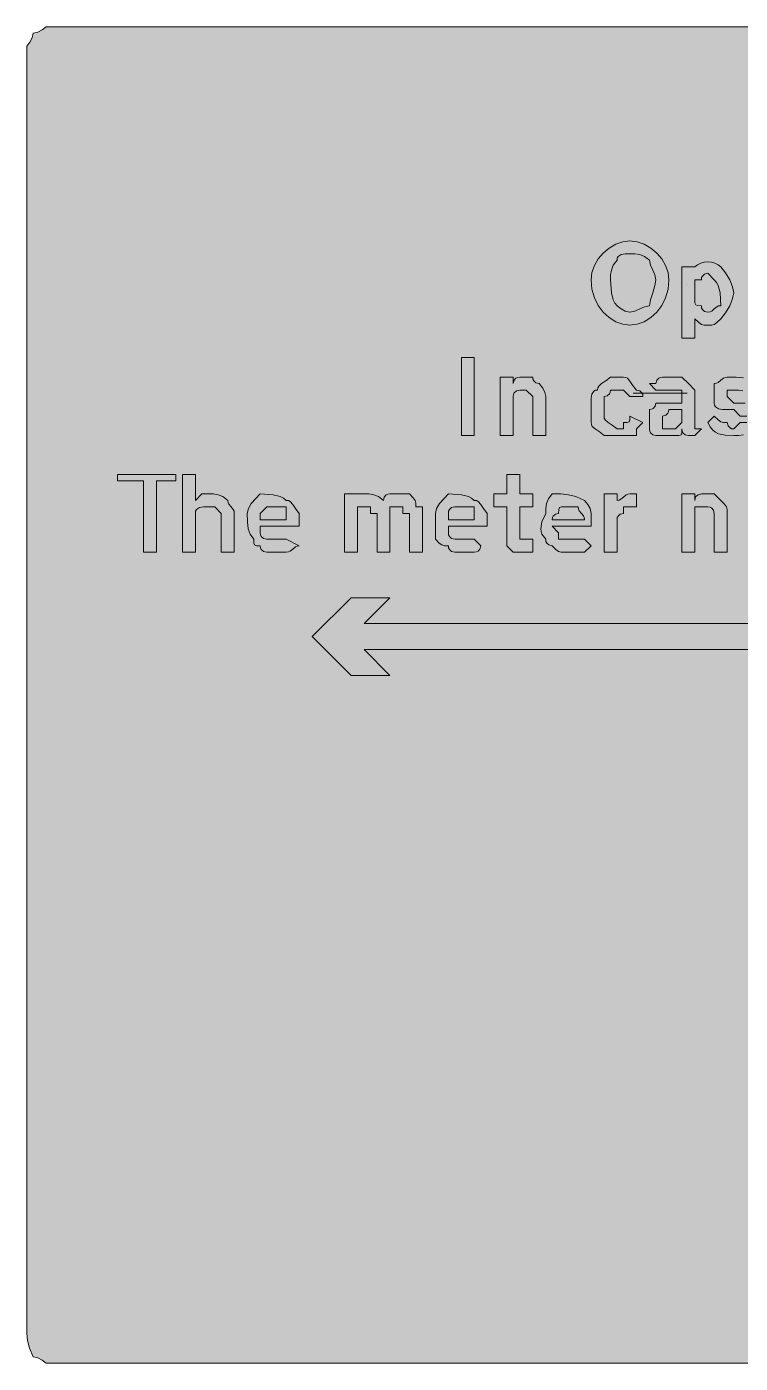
# Model space of a CAD drawing. Header units: metres. Extents: x 10 to 558, y 12 to 259.
# Drawn here: x 9.8 to 141.8, y 12 to 259.2 of the extents above; entities that cross this region are included whole.
import ezdxf

# ---------------------------------------------------------------- set-up
doc = ezdxf.new("R2010")
doc.units = ezdxf.units.M
for name, color, linetype, true_color in [('FILL_BLUE_0000FF', 7, 'Continuous', 0x0000ff), ('FILL_WHITE_FFFFFF', 7, 'Continuous', 0xffffff), ('STROKE_WHITE_FFFFFF', 7, 'Continuous', 0xffffff)]:
    doc.layers.add(name, color=color, linetype=linetype, true_color=true_color)

msp = doc.modelspace()

# ---------------------------------------------------------------- hatches: boundary and pattern name
at = {"layer": 'FILL_BLUE_0000FF', "true_color": 0x0000ff}
h = msp.add_hatch(color=7, dxfattribs=at)
h.dxf.hatch_style = 1
h.paths.add_polyline_path([(552.54, 259.18), (553.8, 259.05), (554.83, 258.69), (555.75, 258), (557.14, 256.39), (557.56, 255.68), (557.85, 255), (558.11, 253.61), (558.15, 252), (558.15, 19.2), (558.15, 15.6), (557.75, 15.55), (557.44, 15.39), (556.95, 14.85), (556.46, 14.08), (555.75, 13.2), (554.83, 12.51), (553.8, 12.15), (552.54, 12.02), (550.95, 12), (16.95, 12), (13.35, 12), (12.6, 12.6), (11.83, 13.01), (10.95, 13.2), (10.26, 14.81), (9.9, 16.2), (9.77, 17.59), (9.75, 19.2), (9.75, 252), (9.75, 255.6), (10.35, 256.35), (10.76, 257.12), (10.95, 258), (11.83, 258.19), (12.6, 258.6), (13.35, 259.2), (16.95, 259.2), (550.95, 259.2), (552.54, 259.18)])
at = {"layer": 'FILL_WHITE_FFFFFF', "true_color": 0xffffff}
h = msp.add_hatch(color=7, dxfattribs=at)
h.dxf.hatch_style = 1
h.paths.add_polyline_path([(123.99, 218.98), (125.21, 218.27), (126.3, 217.35), (127.22, 216.26), (127.93, 215.04), (128.39, 213.74), (128.55, 212.4), (128.39, 210.66), (127.93, 209.06), (127.22, 207.63), (126.3, 206.4), (125.21, 205.39), (123.99, 204.64), (122.69, 204.16), (121.35, 204), (120.01, 204.16), (118.71, 204.64), (117.49, 205.39), (116.4, 206.4), (115.48, 207.63), (114.77, 209.06), (114.31, 210.66), (114.15, 212.4), (114.31, 213.74), (114.77, 215.04), (115.48, 216.26), (116.4, 217.35), (117.49, 218.27), (118.71, 218.98), (120.01, 219.44), (121.35, 219.6), (122.69, 219.44), (123.99, 218.98)])
h.paths.add_polyline_path([(119.7, 217.05), (119.16, 216.69), (119, 216.4), (118.95, 216), (118.26, 215.1), (117.9, 214.2), (117.77, 213.3), (117.75, 212.4), (117.9, 210), (118.26, 208.69), (118.55, 208.1), (118.95, 207.6), (119.7, 207), (120.47, 206.59), (121.35, 206.4), (122.25, 206.59), (123.15, 207), (124.05, 207.41), (124.95, 207.6), (125.14, 208.69), (125.55, 210), (125.96, 211.31), (126.15, 212.4), (125.96, 213.3), (125.55, 214.2), (125.14, 215.1), (124.95, 216), (124.05, 216.69), (123.15, 217.05), (122.25, 217.18), (121.35, 217.2), (120.47, 217.18), (119.7, 217.05)], flags=16)
h = msp.add_hatch(color=7, dxfattribs=at)
h.dxf.hatch_style = 1
h.paths.add_polyline_path([(134.44, 215.47), (135.08, 215.64), (135.75, 215.7), (136.42, 215.64), (137.06, 215.47), (137.65, 215.19), (138.15, 214.8), (139.03, 213.71), (139.8, 212.4), (140.34, 211.09), (140.55, 210), (140.34, 208.91), (139.8, 207.6), (139.03, 206.29), (138.15, 205.2), (137.44, 204.51), (136.95, 204.15), (136.46, 204.02), (135.75, 204), (135.04, 204.02), (134.55, 204.15), (134.06, 204.51), (133.35, 205.2), (133.35, 201.6), (130.95, 201.6), (130.95, 214.8), (133.35, 214.8), (133.85, 215.19), (134.44, 215.47)])
h.paths.add_polyline_path([(133.35, 208.8), (133.37, 208.11), (133.5, 207.75), (133.86, 207.62), (134.55, 207.6), (134.6, 207.2), (134.74, 206.91), (135.15, 206.55), (135.75, 206.4), (136.15, 206.45), (136.46, 206.59), (136.95, 207), (137.44, 207.41), (137.75, 207.55), (138.15, 207.6), (138, 210), (137.64, 211.31), (137.35, 211.9), (136.95, 212.4), (135.75, 213.6), (135.15, 213.45), (134.74, 213.09), (134.6, 212.8), (134.55, 212.4), (133.35, 212.4), (133.35, 211.2), (133.35, 208.8)], flags=16)
h = msp.add_hatch(color=7, dxfattribs=at)
h.dxf.hatch_style = 1
h.paths.add_polyline_path([(92.55, 198), (92.55, 183.6), (90.15, 183.6), (90.15, 198), (92.55, 198)])
h = msp.add_hatch(color=7, dxfattribs=at)
h.dxf.hatch_style = 1
h.paths.add_polyline_path([(100.35, 191.85), (99.94, 191.49), (99.8, 191.2), (99.75, 190.8), (99.75, 189.6), (99.75, 183.6), (97.35, 183.6), (97.35, 194.4), (99.75, 194.4), (99.75, 193.2), (99.9, 193.8), (100.26, 194.21), (100.55, 194.35), (100.95, 194.4), (103.35, 194.4), (103.4, 194), (103.54, 193.71), (103.95, 193.35), (104.55, 193.2), (105.24, 192.32), (105.6, 191.55), (105.75, 190.8), (105.75, 183.6), (103.35, 183.6), (103.35, 190.8), (102.15, 192), (100.95, 192), (100.35, 191.85)])
h = msp.add_hatch(color=7, dxfattribs=at)
h.dxf.hatch_style = 1
h.paths.add_polyline_path([(120.15, 184.8), (120.15, 186), (120.84, 186.02), (121.2, 186.15), (121.33, 186.51), (121.35, 187.2), (123.75, 186), (122.55, 184.8), (122.55, 183.6), (121.35, 183.6), (118.95, 183.6), (116.55, 183.6), (115.67, 184.31), (114.9, 184.8), (114.36, 185.29), (114.2, 185.6), (114.15, 186), (114.15, 189.6), (114.17, 190.48), (114.3, 191.25), (114.66, 191.79), (114.95, 191.95), (115.35, 192), (115.4, 192.4), (115.56, 192.71), (116.1, 193.2), (116.87, 193.69), (117.75, 194.4), (120.15, 194.4), (120.55, 194.35), (120.86, 194.19), (121.35, 193.65), (121.84, 192.88), (122.55, 192), (123.15, 191.85), (123.56, 191.49), (123.7, 191.2), (123.75, 190.8), (121.35, 190.8), (120.15, 192), (117.75, 192), (117.7, 191.6), (117.56, 191.31), (117.15, 190.95), (116.55, 190.8), (116.55, 187.2), (116.6, 186.8), (116.76, 186.49), (117.3, 186), (118.07, 185.51), (118.95, 184.8), (120.15, 184.8)])
h = msp.add_hatch(color=7, dxfattribs=at)
h.dxf.hatch_style = 1
h.paths.add_polyline_path([(126.3, 193.8), (126.66, 194.21), (126.95, 194.35), (127.35, 194.4), (128.55, 194.4), (130.95, 194.4), (132.15, 193.2), (133.35, 192), (133.35, 189.6), (133.35, 186), (133.35, 184.8), (134.55, 184.8), (133.35, 183.6), (132.15, 183.6), (131.55, 183.75), (131.14, 184.11), (131, 184.4), (130.95, 184.8), (130.93, 184.11), (130.8, 183.75), (130.44, 183.62), (129.75, 183.6), (128.55, 183.6), (126.15, 183.6), (125.55, 183.75), (125.14, 184.11), (125, 184.4), (124.95, 184.8), (124.95, 186), (124.95, 188.4), (125.35, 188.45), (125.64, 188.59), (126, 189), (126.15, 189.6), (128.55, 189.6), (129.75, 189.6), (130.95, 189.6), (130.95, 190.8), (130.95, 192), (129.75, 192), (128.55, 192), (127.35, 192), (126.15, 192), (124.95, 193.2), (126.15, 193.2), (126.3, 193.8)])
h.paths.add_polyline_path([(130.95, 186), (130.95, 188.4), (129.75, 188.4), (128.55, 188.4), (128.5, 188), (128.36, 187.71), (127.95, 187.35), (127.35, 187.2), (127.35, 186), (127.35, 184.8), (128.55, 184.8), (129.75, 184.8), (130.95, 186)], flags=16)
h = msp.add_hatch(color=7, dxfattribs=at)
h.dxf.hatch_style = 1
h.paths.add_polyline_path([(140.55, 189.6), (141.75, 189.6), (142.63, 189.58), (143.4, 189.45), (143.94, 189.09), (144.1, 188.8), (144.15, 188.4), (144.84, 187.69), (145.2, 187.2), (145.33, 186.71), (145.35, 186), (144.15, 184.8), (143.25, 184.11), (142.35, 183.75), (141.45, 183.62), (140.55, 183.6), (138.96, 183.64), (137.7, 183.9), (137.16, 184.19), (136.67, 184.61), (136.2, 185.21), (135.75, 186), (136.95, 187.2), (137.66, 186.51), (138.15, 186.15), (138.64, 186.02), (139.35, 186), (139.5, 185.4), (139.86, 184.99), (140.15, 184.85), (140.55, 184.8), (141.75, 186), (142.95, 186), (142.95, 187.2), (141.75, 187.2), (140.55, 188.4), (139.35, 188.4), (138.47, 188.42), (137.7, 188.55), (137.16, 188.91), (137, 189.2), (136.95, 189.6), (136.95, 190.8), (136.95, 193.2), (137.35, 193.25), (137.66, 193.39), (138.15, 193.8), (138.64, 194.21), (138.95, 194.35), (139.35, 194.4), (140.96, 194.38), (142.35, 194.25), (143.74, 193.89), (145.35, 193.2), (142.95, 190.8), (142.9, 191.2), (142.74, 191.49), (142.2, 191.85), (141.43, 191.98), (140.55, 192), (139.35, 192), (139.35, 190.8), (140.55, 189.6)])
h = msp.add_hatch(color=7, dxfattribs=at)
h.dxf.hatch_style = 1
h.paths.add_polyline_path([(37.35, 175.2), (33.75, 175.2), (33.75, 162), (31.35, 162), (31.35, 175.2), (26.55, 175.2), (26.55, 176.4), (37.35, 176.4), (37.35, 175.2)])
h = msp.add_hatch(color=7, dxfattribs=at)
h.dxf.hatch_style = 1
h.paths.add_polyline_path([(40.95, 176.4), (40.95, 171.6), (42.15, 172.8), (43.35, 172.8), (44.25, 172.78), (45.15, 172.65), (46.05, 172.29), (46.95, 171.6), (47, 171.2), (47.14, 170.89), (47.55, 170.4), (47.96, 169.91), (48.1, 169.6), (48.15, 169.2), (48.15, 162), (45.75, 162), (45.75, 169.2), (44.55, 170.4), (43.35, 170.4), (42.47, 170.38), (41.7, 170.25), (41.16, 169.89), (41, 169.6), (40.95, 169.2), (40.95, 162), (38.55, 162), (38.55, 176.4), (40.95, 176.4)])
h = msp.add_hatch(color=7, dxfattribs=at)
h.dxf.hatch_style = 1
h.paths.add_polyline_path([(102.15, 164.4), (103.35, 164.4), (103.35, 162), (99.75, 162), (98.55, 163.2), (98.55, 164.4), (98.55, 170.4), (96.15, 170.4), (96.15, 172.8), (98.55, 172.8), (98.55, 176.4), (100.95, 176.4), (100.95, 172.8), (103.35, 172.8), (103.35, 170.4), (100.95, 170.4), (100.95, 164.4), (102.15, 164.4)])
h = msp.add_hatch(color=7, dxfattribs=at)
h.dxf.hatch_style = 1
h.paths.add_polyline_path([(53.14, 162.51), (53, 162.8), (52.95, 163.2), (52.26, 163.22), (51.9, 163.35), (51.77, 163.71), (51.75, 164.4), (51.06, 165.32), (50.7, 166.35), (50.57, 167.61), (50.55, 169.2), (50.76, 170.1), (51.3, 171), (52.95, 172.8), (55.35, 172.65), (56.66, 172.29), (57.25, 172), (57.75, 171.6), (58.15, 171.55), (58.46, 171.39), (58.95, 170.85), (59.44, 170.08), (60.15, 169.2), (60.15, 166.8), (52.95, 166.8), (52.95, 165.6), (53, 165.2), (53.14, 164.91), (53.55, 164.55), (54.15, 164.4), (56.55, 164.4), (57.75, 164.4), (60.15, 163.2), (59.75, 163.15), (59.44, 163.01), (58.95, 162.6), (58.46, 162.19), (58.15, 162.05), (57.75, 162), (54.15, 162), (53.55, 162.15), (53.14, 162.51)])
h.paths.add_polyline_path([(57.75, 170.4), (56.55, 170.4), (54.15, 170.4), (52.95, 169.2), (52.95, 168), (57.75, 168), (57.75, 170.4)], flags=16)
h = msp.add_hatch(color=7, dxfattribs=at)
h.dxf.hatch_style = 1
h.paths.add_polyline_path([(73.05, 172.78), (73.95, 172.65), (74.85, 172.29), (75.75, 171.6), (75.9, 172.2), (76.26, 172.61), (76.55, 172.75), (76.95, 172.8), (78.15, 172.8), (80.55, 172.8), (81.24, 172.09), (81.6, 171.6), (81.73, 171.11), (81.75, 170.4), (82.95, 170.4), (82.95, 169.2), (82.95, 162), (80.55, 162), (80.55, 169.2), (79.35, 169.2), (79.35, 170.4), (78.15, 170.4), (76.95, 170.4), (76.95, 169.2), (76.95, 162), (74.55, 162), (74.55, 169.2), (73.35, 169.2), (73.35, 170.4), (72.15, 170.4), (70.95, 170.4), (70.95, 169.2), (70.95, 162), (68.55, 162), (68.55, 172.8), (70.95, 172.8), (72.15, 172.8), (73.05, 172.78)])
h = msp.add_hatch(color=7, dxfattribs=at)
h.dxf.hatch_style = 1
h.paths.add_polyline_path([(87.94, 162.51), (87.8, 162.8), (87.75, 163.2), (87.04, 163.22), (86.55, 163.35), (86.06, 163.71), (85.35, 164.4), (85.35, 169.2), (85.56, 170.1), (86.1, 171), (87.75, 172.8), (90.15, 172.65), (91.46, 172.29), (92.05, 172), (92.55, 171.6), (92.95, 171.55), (93.26, 171.39), (93.75, 170.85), (94.24, 170.08), (94.95, 169.2), (94.95, 166.8), (87.75, 166.8), (87.75, 165.6), (87.8, 165.2), (87.94, 164.91), (88.35, 164.55), (88.95, 164.4), (91.35, 164.4), (92.55, 164.4), (93.75, 163.2), (93.6, 162.6), (93.24, 162.19), (92.95, 162.05), (92.55, 162), (88.95, 162), (88.35, 162.15), (87.94, 162.51)])
h.paths.add_polyline_path([(92.55, 170.4), (91.35, 170.4), (88.95, 170.4), (88.35, 170.25), (87.94, 169.89), (87.8, 169.6), (87.75, 169.2), (87.75, 168), (92.55, 168), (92.55, 170.4)], flags=16)
h = msp.add_hatch(color=7, dxfattribs=at)
h.dxf.hatch_style = 1
h.paths.add_polyline_path([(108.15, 162.15), (107.66, 162.51), (106.95, 163.2), (106.35, 163.35), (105.94, 163.71), (105.8, 164), (105.75, 164.4), (105.07, 165.32), (104.91, 165.81), (104.85, 166.35), (105.07, 167.61), (105.75, 169.2), (105.77, 170.1), (105.9, 171), (106.26, 171.9), (106.95, 172.8), (108.56, 172.78), (109.95, 172.65), (111.34, 172.29), (112.95, 171.6), (113.55, 170.85), (113.96, 170.08), (114.15, 169.2), (114.15, 166.8), (106.95, 166.8), (108.15, 165.6), (108.15, 164.4), (110.55, 164.4), (112.95, 164.4), (114.15, 163.2), (112.95, 162), (109.35, 162), (108.64, 162.02), (108.15, 162.15)])
h.paths.add_polyline_path([(112.9, 168.4), (112.76, 168.71), (112.35, 169.2), (111.94, 169.69), (111.8, 170), (111.75, 170.4), (110.55, 170.4), (109.35, 170.4), (108.66, 170.38), (108.3, 170.25), (108.17, 169.89), (108.15, 169.2), (107.55, 169.05), (107.14, 168.69), (107, 168.4), (106.95, 168), (112.95, 168), (112.9, 168.4)], flags=16)
h = msp.add_hatch(color=7, dxfattribs=at)
h.dxf.hatch_style = 1
h.paths.add_polyline_path([(119.35, 171.65), (119.66, 171.79), (120.15, 172.2), (120.64, 172.61), (120.95, 172.75), (121.35, 172.8), (122.55, 172.8), (122.55, 170.4), (120.15, 170.4), (120.15, 169.2), (119.55, 169.05), (119.14, 168.69), (119, 168.4), (118.95, 168), (118.95, 162), (116.55, 162), (116.55, 172.8), (118.95, 172.8), (118.95, 171.6), (119.35, 171.65)])
h = msp.add_hatch(color=7, dxfattribs=at)
h.dxf.hatch_style = 1
h.paths.add_polyline_path([(133.35, 170.4), (133.35, 169.2), (133.35, 162), (130.95, 162), (130.95, 172.8), (133.35, 172.8), (133.35, 171.6), (133.4, 172), (133.54, 172.29), (133.95, 172.65), (134.55, 172.8), (136.95, 172.8), (138.15, 171.6), (138.84, 170.89), (139.2, 170.4), (139.33, 169.91), (139.35, 169.2), (139.35, 162), (136.95, 162), (136.95, 169.2), (136.8, 169.8), (136.44, 170.21), (136.15, 170.35), (135.75, 170.4), (134.55, 170.4), (133.35, 170.4)])
h = msp.add_hatch(color=7, dxfattribs=at)
h.dxf.hatch_style = 1
h.paths.add_polyline_path([(505.35, 144), (72.15, 144), (76.95, 139.2), (69.75, 139.2), (62.55, 146.4), (69.75, 153.6), (76.95, 153.6), (72.15, 148.8), (505.35, 148.8), (505.35, 144)])

# ---------------------------------------------------------------- linework, layer by layer
at = {"layer": 'FILL_BLUE_0000FF', "lineweight": 0, "true_color": 0x0000ff}
msp.add_lwpolyline([(550.95, 12), (16.95, 12), (13.35, 12), (12.6, 12.6), (11.83, 13.01), (10.95, 13.2), (10.26, 14.81), (9.9, 16.2), (9.77, 17.59), (9.75, 19.2), (9.75, 252), (9.75, 255.6), (10.35, 256.35), (10.76, 257.12), (10.95, 258), (11.83, 258.19), (12.6, 258.6), (13.35, 259.2), (16.95, 259.2), (550.95, 259.2)], dxfattribs=at)
at = {"layer": 'FILL_WHITE_FFFFFF', "lineweight": 0, "true_color": 0xffffff}
for points in [[(123.99, 218.98), (125.21, 218.27), (126.3, 217.35), (127.22, 216.26), (127.93, 215.04), (128.39, 213.74), (128.55, 212.4), (128.39, 210.66), (127.93, 209.06), (127.22, 207.63), (126.3, 206.4), (125.21, 205.39), (123.99, 204.64), (122.69, 204.16), (121.35, 204), (120.01, 204.16), (118.71, 204.64), (117.49, 205.39), (116.4, 206.4), (115.48, 207.63), (114.77, 209.06), (114.31, 210.66), (114.15, 212.4), (114.31, 213.74), (114.77, 215.04), (115.48, 216.26), (116.4, 217.35), (117.49, 218.27), (118.71, 218.98), (120.01, 219.44), (121.35, 219.6), (122.69, 219.44)], [(119.7, 217.05), (119.16, 216.69), (119, 216.4), (118.95, 216), (118.26, 215.1), (117.9, 214.2), (117.77, 213.3), (117.75, 212.4), (117.9, 210), (118.26, 208.69), (118.55, 208.1), (118.95, 207.6), (119.7, 207), (120.47, 206.59), (121.35, 206.4), (122.25, 206.59), (123.15, 207), (124.05, 207.41), (124.95, 207.6), (125.14, 208.69), (125.55, 210), (125.96, 211.31), (126.15, 212.4), (125.96, 213.3), (125.55, 214.2), (125.14, 215.1), (124.95, 216), (124.05, 216.69), (123.15, 217.05), (122.25, 217.18), (121.35, 217.2), (120.47, 217.18)], [(134.44, 215.47), (135.08, 215.64), (135.75, 215.7), (136.42, 215.64), (137.06, 215.47), (137.65, 215.19), (138.15, 214.8), (139.03, 213.71), (139.8, 212.4), (140.34, 211.09), (140.55, 210), (140.34, 208.91), (139.8, 207.6), (139.03, 206.29), (138.15, 205.2), (137.44, 204.51), (136.95, 204.15), (136.46, 204.02), (135.75, 204), (135.04, 204.02), (134.55, 204.15), (134.06, 204.51), (133.35, 205.2), (133.35, 201.6), (130.95, 201.6), (130.95, 214.8), (133.35, 214.8), (133.85, 215.19)], [(133.35, 208.8), (133.37, 208.11), (133.5, 207.75), (133.86, 207.62), (134.55, 207.6), (134.6, 207.2), (134.74, 206.91), (135.15, 206.55), (135.75, 206.4), (136.15, 206.45), (136.46, 206.59), (136.95, 207), (137.44, 207.41), (137.75, 207.55), (138.15, 207.6), (138, 210), (137.64, 211.31), (137.35, 211.9), (136.95, 212.4), (135.75, 213.6), (135.15, 213.45), (134.74, 213.09), (134.6, 212.8), (134.55, 212.4), (133.35, 212.4), (133.35, 211.2)], [(92.55, 198), (92.55, 183.6), (90.15, 183.6), (90.15, 198)], [(100.35, 191.85), (99.94, 191.49), (99.8, 191.2), (99.75, 190.8), (99.75, 189.6), (99.75, 183.6), (97.35, 183.6), (97.35, 194.4), (99.75, 194.4), (99.75, 193.2), (99.9, 193.8), (100.26, 194.21), (100.55, 194.35), (100.95, 194.4), (103.35, 194.4), (103.4, 194), (103.54, 193.71), (103.95, 193.35), (104.55, 193.2), (105.24, 192.32), (105.6, 191.55), (105.75, 190.8), (105.75, 183.6), (103.35, 183.6), (103.35, 190.8), (102.15, 192), (100.95, 192)], [(120.15, 184.8), (120.15, 186), (120.84, 186.02), (121.2, 186.15), (121.33, 186.51), (121.35, 187.2), (123.75, 186), (122.55, 184.8), (122.55, 183.6), (121.35, 183.6), (118.95, 183.6), (116.55, 183.6), (115.67, 184.31), (114.9, 184.8), (114.36, 185.29), (114.2, 185.6), (114.15, 186), (114.15, 189.6), (114.17, 190.48), (114.3, 191.25), (114.66, 191.79), (114.95, 191.95), (115.35, 192), (115.4, 192.4), (115.56, 192.71), (116.1, 193.2), (116.87, 193.69), (117.75, 194.4), (120.15, 194.4), (120.55, 194.35), (120.86, 194.19), (121.35, 193.65), (121.84, 192.88), (122.55, 192), (123.15, 191.85), (123.56, 191.49), (123.7, 191.2), (123.75, 190.8), (121.35, 190.8), (120.15, 192), (117.75, 192), (117.7, 191.6), (117.56, 191.31), (117.15, 190.95), (116.55, 190.8), (116.55, 187.2), (116.6, 186.8), (116.76, 186.49), (117.3, 186), (118.07, 185.51), (118.95, 184.8)], [(126.3, 193.8), (126.66, 194.21), (126.95, 194.35), (127.35, 194.4), (128.55, 194.4), (130.95, 194.4), (132.15, 193.2), (133.35, 192), (133.35, 189.6), (133.35, 186), (133.35, 184.8), (134.55, 184.8), (133.35, 183.6), (132.15, 183.6), (131.55, 183.75), (131.14, 184.11), (131, 184.4), (130.95, 184.8), (130.93, 184.11), (130.8, 183.75), (130.44, 183.62), (129.75, 183.6), (128.55, 183.6), (126.15, 183.6), (125.55, 183.75), (125.14, 184.11), (125, 184.4), (124.95, 184.8), (124.95, 186), (124.95, 188.4), (125.35, 188.45), (125.64, 188.59), (126, 189), (126.15, 189.6), (128.55, 189.6), (129.75, 189.6), (130.95, 189.6), (130.95, 190.8), (130.95, 192), (129.75, 192), (128.55, 192), (127.35, 192), (126.15, 192), (124.95, 193.2), (126.15, 193.2)], [(130.95, 186), (130.95, 188.4), (129.75, 188.4), (128.55, 188.4), (128.5, 188), (128.36, 187.71), (127.95, 187.35), (127.35, 187.2), (127.35, 186), (127.35, 184.8), (128.55, 184.8), (129.75, 184.8)], [(37.35, 175.2), (33.75, 175.2), (33.75, 162), (31.35, 162), (31.35, 175.2), (26.55, 175.2), (26.55, 176.4), (37.35, 176.4)], [(40.95, 176.4), (40.95, 171.6), (42.15, 172.8), (43.35, 172.8), (44.25, 172.78), (45.15, 172.65), (46.05, 172.29), (46.95, 171.6), (47, 171.2), (47.14, 170.89), (47.55, 170.4), (47.96, 169.91), (48.1, 169.6), (48.15, 169.2), (48.15, 162), (45.75, 162), (45.75, 169.2), (44.55, 170.4), (43.35, 170.4), (42.47, 170.38), (41.7, 170.25), (41.16, 169.89), (41, 169.6), (40.95, 169.2), (40.95, 162), (38.55, 162), (38.55, 176.4)], [(102.15, 164.4), (103.35, 164.4), (103.35, 162), (99.75, 162), (98.55, 163.2), (98.55, 164.4), (98.55, 170.4), (96.15, 170.4), (96.15, 172.8), (98.55, 172.8), (98.55, 176.4), (100.95, 176.4), (100.95, 172.8), (103.35, 172.8), (103.35, 170.4), (100.95, 170.4), (100.95, 164.4)], [(53.14, 162.51), (53, 162.8), (52.95, 163.2), (52.26, 163.22), (51.9, 163.35), (51.77, 163.71), (51.75, 164.4), (51.06, 165.32), (50.7, 166.35), (50.57, 167.61), (50.55, 169.2), (50.76, 170.1), (51.3, 171), (52.95, 172.8), (55.35, 172.65), (56.66, 172.29), (57.25, 172), (57.75, 171.6), (58.15, 171.55), (58.46, 171.39), (58.95, 170.85), (59.44, 170.08), (60.15, 169.2), (60.15, 166.8), (52.95, 166.8), (52.95, 165.6), (53, 165.2), (53.14, 164.91), (53.55, 164.55), (54.15, 164.4), (56.55, 164.4), (57.75, 164.4), (60.15, 163.2), (59.75, 163.15), (59.44, 163.01), (58.95, 162.6), (58.46, 162.19), (58.15, 162.05), (57.75, 162), (54.15, 162), (53.55, 162.15)], [(73.05, 172.78), (73.95, 172.65), (74.85, 172.29), (75.75, 171.6), (75.9, 172.2), (76.26, 172.61), (76.55, 172.75), (76.95, 172.8), (78.15, 172.8), (80.55, 172.8), (81.24, 172.09), (81.6, 171.6), (81.73, 171.11), (81.75, 170.4), (82.95, 170.4), (82.95, 169.2), (82.95, 162), (80.55, 162), (80.55, 169.2), (79.35, 169.2), (79.35, 170.4), (78.15, 170.4), (76.95, 170.4), (76.95, 169.2), (76.95, 162), (74.55, 162), (74.55, 169.2), (73.35, 169.2), (73.35, 170.4), (72.15, 170.4), (70.95, 170.4), (70.95, 169.2), (70.95, 162), (68.55, 162), (68.55, 172.8), (70.95, 172.8), (72.15, 172.8)], [(87.94, 162.51), (87.8, 162.8), (87.75, 163.2), (87.04, 163.22), (86.55, 163.35), (86.06, 163.71), (85.35, 164.4), (85.35, 169.2), (85.56, 170.1), (86.1, 171), (87.75, 172.8), (90.15, 172.65), (91.46, 172.29), (92.05, 172), (92.55, 171.6), (92.95, 171.55), (93.26, 171.39), (93.75, 170.85), (94.24, 170.08), (94.95, 169.2), (94.95, 166.8), (87.75, 166.8), (87.75, 165.6), (87.8, 165.2), (87.94, 164.91), (88.35, 164.55), (88.95, 164.4), (91.35, 164.4), (92.55, 164.4), (93.75, 163.2), (93.6, 162.6), (93.24, 162.19), (92.95, 162.05), (92.55, 162), (88.95, 162), (88.35, 162.15)], [(108.15, 162.15), (107.66, 162.51), (106.95, 163.2), (106.35, 163.35), (105.94, 163.71), (105.8, 164), (105.75, 164.4), (105.07, 165.32), (104.91, 165.81), (104.85, 166.35), (105.07, 167.61), (105.75, 169.2), (105.77, 170.1), (105.9, 171), (106.26, 171.9), (106.95, 172.8), (108.56, 172.78), (109.95, 172.65), (111.34, 172.29), (112.95, 171.6), (113.55, 170.85), (113.96, 170.08), (114.15, 169.2), (114.15, 166.8), (106.95, 166.8), (108.15, 165.6), (108.15, 164.4), (110.55, 164.4), (112.95, 164.4), (114.15, 163.2), (112.95, 162), (109.35, 162), (108.64, 162.02)], [(119.35, 171.65), (119.66, 171.79), (120.15, 172.2), (120.64, 172.61), (120.95, 172.75), (121.35, 172.8), (122.55, 172.8), (122.55, 170.4), (120.15, 170.4), (120.15, 169.2), (119.55, 169.05), (119.14, 168.69), (119, 168.4), (118.95, 168), (118.95, 162), (116.55, 162), (116.55, 172.8), (118.95, 172.8), (118.95, 171.6)], [(133.35, 170.4), (133.35, 169.2), (133.35, 162), (130.95, 162), (130.95, 172.8), (133.35, 172.8), (133.35, 171.6), (133.4, 172), (133.54, 172.29), (133.95, 172.65), (134.55, 172.8), (136.95, 172.8), (138.15, 171.6), (138.84, 170.89), (139.2, 170.4), (139.33, 169.91), (139.35, 169.2), (139.35, 162), (136.95, 162), (136.95, 169.2), (136.8, 169.8), (136.44, 170.21), (136.15, 170.35), (135.75, 170.4), (134.55, 170.4)], [(57.75, 170.4), (56.55, 170.4), (54.15, 170.4), (52.95, 169.2), (52.95, 168), (57.75, 168)], [(92.55, 170.4), (91.35, 170.4), (88.95, 170.4), (88.35, 170.25), (87.94, 169.89), (87.8, 169.6), (87.75, 169.2), (87.75, 168), (92.55, 168)], [(112.9, 168.4), (112.76, 168.71), (112.35, 169.2), (111.94, 169.69), (111.8, 170), (111.75, 170.4), (110.55, 170.4), (109.35, 170.4), (108.66, 170.38), (108.3, 170.25), (108.17, 169.89), (108.15, 169.2), (107.55, 169.05), (107.14, 168.69), (107, 168.4), (106.95, 168), (112.95, 168)], [(505.35, 144), (72.15, 144), (76.95, 139.2), (69.75, 139.2), (62.55, 146.4), (69.75, 153.6), (76.95, 153.6), (72.15, 148.8), (505.35, 148.8)]]:
    msp.add_lwpolyline(points, close=True, dxfattribs=at)
for points in [[(142.95, 187.2), (141.75, 187.2), (140.55, 188.4), (139.35, 188.4), (138.47, 188.42), (137.7, 188.55), (137.16, 188.91), (137, 189.2), (136.95, 189.6), (136.95, 190.8), (136.95, 193.2), (137.35, 193.25), (137.66, 193.39), (138.15, 193.8), (138.64, 194.21), (138.95, 194.35), (139.35, 194.4), (140.96, 194.38), (142.35, 194.25)], [(142.2, 191.85), (141.43, 191.98), (140.55, 192), (139.35, 192), (139.35, 190.8), (140.55, 189.6), (141.75, 189.6), (142.63, 189.58)], [(142.35, 183.75), (141.45, 183.62), (140.55, 183.6), (138.96, 183.64), (137.7, 183.9), (137.16, 184.19), (136.67, 184.61), (136.2, 185.21), (135.75, 186), (136.95, 187.2), (137.66, 186.51), (138.15, 186.15), (138.64, 186.02), (139.35, 186), (139.5, 185.4), (139.86, 184.99), (140.15, 184.85), (140.55, 184.8), (141.75, 186), (142.95, 186)]]:
    msp.add_lwpolyline(points, dxfattribs=at)
at = {"layer": 'STROKE_WHITE_FFFFFF', "lineweight": 0, "true_color": 0xffffff}
for points in [[(131.95, 211.44), (131.95, 211.44)], [(131.95, 211.44), (131.95, 211.44)], [(121.95, 191.44), (131.95, 191.44)], [(121.95, 191.44), (121.95, 191.44)], [(121.95, 191.44), (121.95, 191.44)]]:
    msp.add_lwpolyline(points, dxfattribs=at)

doc.saveas('drawing.dxf')
